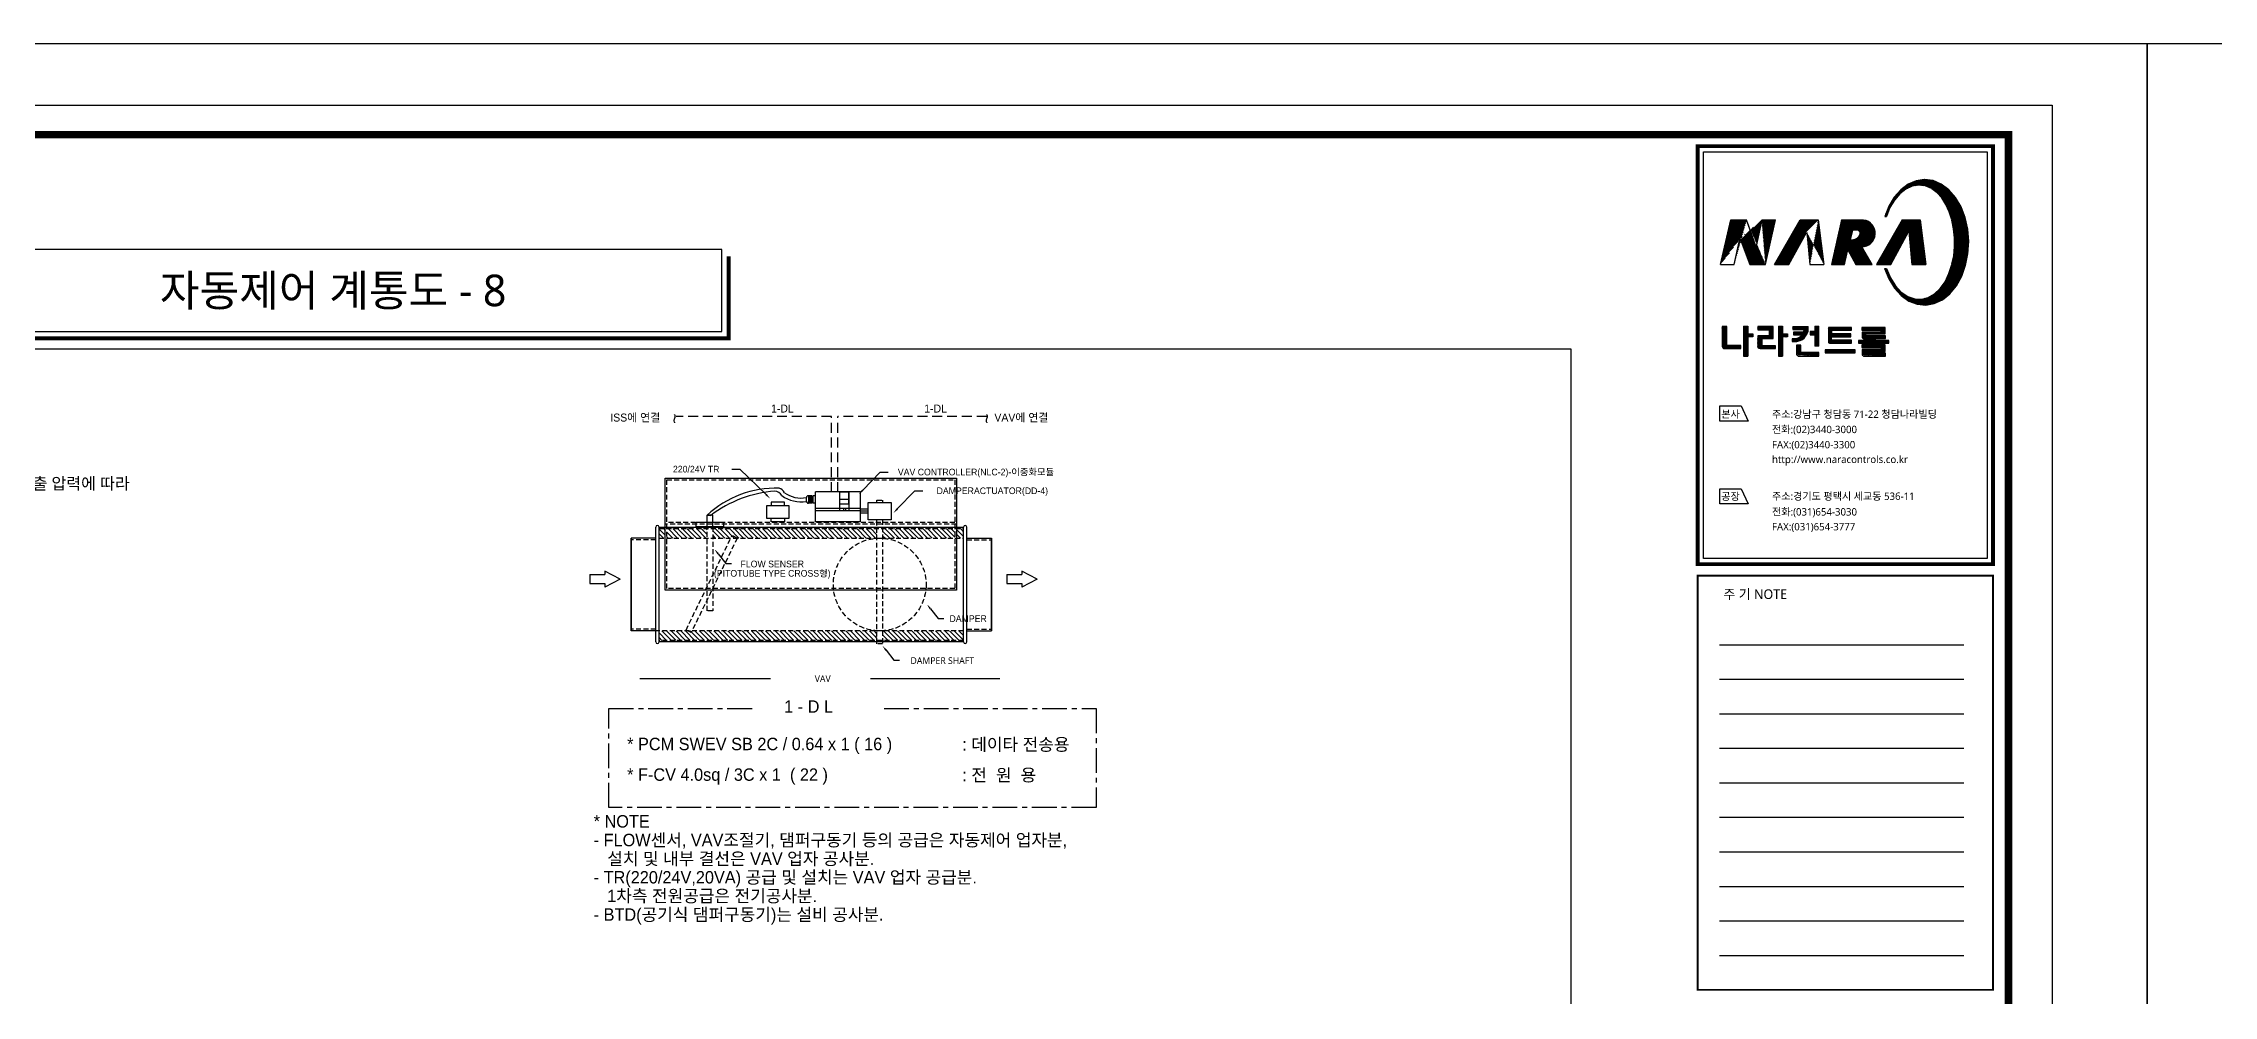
# Model space of a CAD drawing. Header units: millimetres. Extents: x -86 to 11742, y 5229 to 11464.
# Drawn here: x 10368 to 10918, y 5582 to 5823 of the extents above; entities that cross this region are included whole.
import ezdxf
from ezdxf.enums import TextEntityAlignment as Align

# ---------------------------------------------------------------- set-up
doc = ezdxf.new("R2010")
doc.units = ezdxf.units.MM
doc.header["$LTSCALE"] = 5
for name, pattern in [('CENTER', [2, 1.25, -0.25, 0.25, -0.25]), ('DASHED', [0.75, 0.5, -0.25]), ('HIDDEN', [0.375, 0.25, -0.125]), ('HIDDEN2', [4.7625, 3.175, -1.5875])]:
    doc.linetypes.add(name, pattern=pattern)
doc.layers.add('AUTO', color=7, linetype='CONTINUOUS')
doc.layers.add('FORM', color=7, linetype='CONTINUOUS')
doc.styles.add('HY울릉도L', font='h2wull.TTF')
doc.styles.add('QQ', font='MALGUN.TTF.TTF')
doc.styles.add('STYLE1', font='MALGUN.TTF.TTF', dxfattribs={"height": 2.5})
pattern_1 = [(45, (-11.3759, -7.50065), (-0.171711214, 0.171711214), [])]

# ---------------------------------------------------------------- blocks, each defined once
blk = doc.blocks.new('form')
at = {"layer": 'FORM'}
h = blk.add_hatch(dxfattribs=at)
h.set_pattern_fill('ANSI31', color=256, scale=1.942691, style=0)
h.set_pattern_definition(pattern_1)
edge = h.paths.add_edge_path()
edge.add_line((716.28, 522.42), (720.27, 522.42))
edge.add_line((719.34, 533.67), (717.88, 527.02))
edge.add_line((711.49, 533.67), (715.47, 533.67))
edge.add_line((712.35, 522.42), (713.78, 528.86))
edge.add_line((708.92, 522.42), (712.35, 522.42))
edge.add_line((708.92, 522.42), (711.49, 533.67))
edge.add_line((717.81, 527.02), (715.47, 533.67))
edge.add_line((713.9, 528.86), (716.28, 522.42))
edge.add_line((720.27, 522.42), (722.81, 533.67))
edge.add_line((719.34, 533.67), (722.81, 533.67))
h = blk.add_hatch(dxfattribs=at)
h.set_pattern_fill('ANSI31', color=256, scale=1.942691, style=0)
h.set_pattern_definition(pattern_1)
edge = h.paths.add_edge_path()
edge.add_line((729.09, 533.67), (733.65, 533.67))
edge.add_line((731.5, 522.42), (735.09, 522.42))
edge.add_line((730.74, 530.54), (731.5, 522.42))
edge.add_line((726.18, 522.42), (730.63, 530.54))
edge.add_line((733.65, 533.67), (735.09, 522.42))
edge.add_line((722.55, 522.42), (726.18, 522.42))
edge.add_line((722.55, 522.42), (729.09, 533.67))
h = blk.add_hatch(dxfattribs=at)
h.set_pattern_fill('ANSI31', color=256, scale=1.942691, style=0)
h.set_pattern_definition(pattern_1)
edge = h.paths.add_edge_path(flags=16)
edge.add_arc((742.35, 530.64), 1.96, 269.4167, 343.4025)
edge.add_arc((743.39, 530.25), 0.855, 348.5468, 460.0762)
edge.add_line((743.24, 531.09), (742.29, 531.1))
edge.add_line((742.29, 531.1), (741.72, 528.67))
edge.add_line((741.72, 528.67), (742.33, 528.68))
edge = h.paths.add_edge_path()
edge.add_arc((744.68, 530.29), 3.4, 269.0634, 442.7978)
edge.add_line((745.11, 533.67), (739.53, 533.67))
edge.add_line((739.53, 533.67), (736.99, 522.42))
edge.add_line((736.99, 522.42), (740.29, 522.42))
edge.add_line((740.29, 522.42), (741.1, 526.15))
edge.add_line((741.1, 526.15), (743.16, 522.42))
edge.add_line((743.16, 522.42), (747.3, 522.42))
edge.add_line((747.3, 522.42), (744.63, 526.89))
h = blk.add_hatch(dxfattribs=at)
h.set_pattern_fill('ANSI31', color=256, scale=1.942691, style=0)
h.set_pattern_definition(pattern_1)
h.paths.add_polyline_path([(754.86, 533.67), (759.44, 533.67), (760.86, 522.42), (757.31, 522.42), (756.55, 530.81), (751.98, 522.42), (748.42, 522.42)])
h = blk.add_hatch(dxfattribs=at)
h.set_pattern_fill('ANSI31', color=256, scale=1.942691, style=0)
h.set_pattern_definition(pattern_1)
h.paths.add_polyline_path([(710.46, 506.65), (709.33, 506.65), (709.33, 501.59), (709.39, 501.43), (709.49, 501.3), (709.64, 501.15), (709.74, 501.13), (709.88, 501.1), (714.03, 501.1), (714.03, 501.91), (710.46, 501.91)])
edge = h.paths.add_edge_path(flags=16)
edge.add_line((709.65, 501.14), (709.53, 501.27))
h = blk.add_hatch(dxfattribs=at)
h.set_pattern_fill('ANSI31', color=256, scale=1.942691, style=0)
h.set_pattern_definition(pattern_1)
h.paths.add_polyline_path([(715.78, 506.81), (715.78, 504.83), (717.05, 504.83), (717.05, 504.1), (715.79, 504.1), (715.79, 499.19), (714.7, 499.19), (714.7, 506.81)])
h = blk.add_hatch(dxfattribs=at)
h.set_pattern_fill('ANSI31', color=256, scale=1.942691, style=0)
h.set_pattern_definition(pattern_1)
h.paths.add_polyline_path([(722.25, 506.67), (718.34, 506.67), (718.34, 505.88), (721, 505.88), (721.1, 505.85), (721.2, 505.77), (721.24, 505.65), (721.24, 504.32), (718.39, 504.32), (718.33, 504.29), (718.31, 504.24), (718.31, 501.49), (718.37, 501.37), (718.46, 501.29), (718.62, 501.21), (718.89, 501.14), (722.85, 501.14), (722.85, 501.82), (719.56, 501.82), (719.45, 501.88), (719.43, 501.96), (719.43, 503.42), (719.45, 503.51), (719.53, 503.61), (722.25, 503.61)])
edge = h.paths.add_edge_path()
edge.add_line((718.31, 504.23), (718.4, 504.32))
edge.add_line((718.47, 501.28), (718.36, 501.39))
h = blk.add_hatch(dxfattribs=at)
h.set_pattern_fill('ANSI31', color=256, scale=1.942691, style=0)
h.set_pattern_definition(pattern_1)
h.paths.add_polyline_path([(723.54, 506.81), (724.58, 506.81), (724.58, 504.84), (725.83, 504.84), (725.83, 504.05), (724.58, 504.05), (724.58, 499.19), (723.54, 499.19)])
h = blk.add_hatch(dxfattribs=at)
h.set_pattern_fill('ANSI31', color=256, scale=1.942691, style=0)
h.set_pattern_definition(pattern_1)
h.paths.add_polyline_path([(727.17, 506.65), (731.07, 506.65), (731.07, 505.84), (731.07, 505.45), (730.77, 504.79), (730.44, 504.23), (730.05, 503.77), (729.45, 503.35), (729.02, 503.14), (728.72, 503.03), (728.2, 502.91), (727.79, 502.86), (727.02, 502.86), (727.02, 503.54), (727.52, 503.54), (727.88, 503.57), (728.24, 503.69), (728.62, 503.84), (728.94, 504.03), (729.2, 504.24), (729.37, 504.38), (729.4, 504.5), (729.34, 504.59), (727.39, 504.59), (727.39, 505.25), (729.83, 505.25), (729.93, 505.38), (729.98, 505.56), (729.95, 505.74), (729.86, 505.84), (729.79, 505.9), (727.17, 505.9)])
edge = h.paths.add_edge_path(flags=16)
edge.add_line((730, 503.73), (730.14, 503.87))
h = blk.add_hatch(dxfattribs=at)
h.set_pattern_fill('ANSI31', color=256, scale=1.942691, style=0)
h.set_pattern_definition(pattern_1)
h.paths.add_polyline_path([(733.81, 501.67), (732.75, 501.67), (732.75, 504.58), (731.58, 504.58), (731.58, 505.46), (732.74, 505.46), (732.74, 506.81), (733.81, 506.81)])
h = blk.add_hatch(dxfattribs=at)
h.set_pattern_fill('ANSI31', color=256, scale=1.942691, style=0)
h.set_pattern_definition(pattern_1)
h.paths.add_polyline_path([(742.04, 506.45), (736.2, 506.45), (736.2, 502.78), (736.23, 502.67), (736.31, 502.59), (736.47, 502.48), (736.54, 502.46), (742.05, 502.46), (742.05, 503.21), (737.16, 503.21), (737.06, 503.27), (737.03, 503.32), (737.03, 503.93), (737.07, 504.02), (737.16, 504.08), (737.23, 504.09), (741.87, 504.09), (741.87, 504.84), (737.28, 504.84), (737.13, 504.87), (737.05, 504.92), (737.04, 504.98), (737.04, 505.56), (737.09, 505.64), (737.17, 505.71), (737.26, 505.74), (742.04, 505.74)])
h = blk.add_hatch(dxfattribs=at)
h.set_pattern_fill('ANSI31', color=256, scale=1.942691, style=0)
h.set_pattern_definition(pattern_1)
h.paths.add_polyline_path([(750.58, 506.42), (744.64, 506.42), (744.64, 505.75), (749.4, 505.75), (749.53, 505.71), (749.58, 505.64), (749.6, 505.55), (749.59, 505.44), (749.43, 505.31), (749.26, 505.27), (744.77, 505.27), (744.77, 503.89), (744.81, 503.8), (744.89, 503.73), (745, 503.63), (745.08, 503.6), (746.98, 503.6), (747.07, 503.57), (747.11, 503.53), (747.14, 503.5), (747.14, 503.29), (747.11, 503.2), (747, 503.15), (743.86, 503.15), (743.86, 502.48), (751.47, 502.48), (751.47, 503.15), (748.35, 503.15), (748.21, 503.18), (748.16, 503.27), (748.16, 503.52), (748.23, 503.59), (748.34, 503.64), (750.67, 503.64), (750.67, 504.31), (745.8, 504.31), (745.69, 504.37), (745.65, 504.45), (745.65, 504.67), (745.73, 504.76), (745.87, 504.8), (750.58, 504.8)])
edge = h.paths.add_edge_path(flags=16)
edge.add_line((744.93, 503.69), (744.81, 503.82))
h = blk.add_hatch(dxfattribs=at)
h.set_pattern_fill('ANSI31', color=256, scale=1.942691, style=0)
h.set_pattern_definition(pattern_1)
edge = h.paths.add_edge_path()
edge.add_line((728.13, 502), (728.13, 499.59))
edge.add_line((728.13, 499.59), (728.19, 499.49))
edge.add_line((728.19, 499.49), (728.28, 499.4))
edge.add_line((728.28, 499.4), (728.4, 499.32))
edge.add_line((728.4, 499.32), (728.51, 499.24))
edge.add_line((728.51, 499.24), (728.63, 499.17))
edge.add_line((729.21, 500.07), (729.21, 502))
edge.add_line((729.21, 502), (728.13, 502))
edge.add_line((728.62, 499.17), (728.63, 499.19))
edge.add_line((728.23, 499.45), (728.18, 499.49))
edge.add_line((733.78, 499.19), (733.78, 500.07))
edge.add_line((733.78, 500.07), (729.21, 500.07))
edge.add_line((728.6, 499.19), (733.78, 499.19))
h = blk.add_hatch(dxfattribs=at)
h.set_pattern_fill('ANSI31', color=256, scale=1.942691, style=0)
h.set_pattern_definition(pattern_1)
h.paths.add_polyline_path([(742.96, 499.98), (742.96, 500.81), (735.37, 500.81), (735.37, 499.98)])
h = blk.add_hatch(dxfattribs=at)
h.set_pattern_fill('ANSI31', color=256, scale=1.942691, style=0)
h.set_pattern_definition(pattern_1)
h.paths.add_polyline_path([(750.58, 500.39), (750.58, 502.04), (744.64, 502.04), (744.64, 501.34), (749.4, 501.34), (749.52, 501.3), (749.58, 501.23), (749.6, 501.14), (749.59, 501.03), (749.46, 500.9), (749.34, 500.86), (744.81, 500.86), (744.77, 500.86), (744.77, 499.49), (744.81, 499.4), (744.89, 499.32), (745, 499.23), (745.12, 499.18), (750.67, 499.18), (750.67, 499.91), (745.8, 499.91), (745.69, 499.97), (745.65, 500.04), (745.65, 500.26), (745.73, 500.35), (745.87, 500.39)])
edge = h.paths.add_edge_path(flags=16)
edge.add_line((750.65, 499.18), (750.67, 499.21))
edge.add_line((744.91, 499.3), (744.81, 499.41))
at = {"layer": 'AUTO'}
for p, q in [((-24.08, 578.4), (816.92, 578.4)), ((-24.08, -15.6), (-24.08, 578.4)), ((816.92, 578.4), (816.92, -15.6))]:
    blk.add_line(p, q, dxfattribs=at)
at = {"layer": 'FORM', "color": 3}
for p, q in [((751.74, 537.54), (752.95, 538.75)), ((752.26, 538.4), (756.71, 542.86)), ((752.78, 539.27), (755.74, 542.23)), ((755.34, 541.14), (757.32, 543.13)), ((756.23, 541.68), (757.94, 543.39)), ((756.86, 541.97), (758.5, 543.61)), ((757.45, 542.22), (758.9, 543.68)), ((757.86, 542.29), (759.31, 543.74)), ((758.27, 542.35), (759.72, 543.81)), ((758.68, 542.42), (760.13, 543.87)), ((759.09, 542.46), (760.54, 543.91)), ((759.39, 542.44), (760.84, 543.89)), ((759.69, 542.4), (761.14, 543.85)), ((760, 542.37), (761.44, 543.81)), ((760.3, 542.33), (761.75, 543.77)), ((760.61, 542.29), (762.05, 543.73)), ((760.88, 542.22), (762.35, 543.69)), ((761.12, 542.12), (762.66, 543.65)), ((761.36, 542.01), (762.91, 543.56)), ((761.61, 541.91), (763.15, 543.46)), ((761.85, 541.81), (763.39, 543.36)), ((762.09, 541.71), (763.63, 543.26)), ((762.34, 541.61), (763.88, 543.15)), ((762.54, 541.47), (764.12, 543.05)), ((762.74, 541.33), (764.36, 542.95)), ((762.93, 541.18), (764.6, 542.85)), ((763.13, 541.03), (764.83, 542.74)), ((763.32, 540.88), (765.03, 542.59)), ((763.52, 540.74), (765.23, 542.44)), ((763.72, 540.59), (765.42, 542.3)), ((763.88, 540.41), (765.62, 542.15)), ((764.04, 540.23), (765.82, 542)), ((764.21, 540.05), (766.01, 541.85)), ((764.37, 539.87), (766.21, 541.71)), ((764.53, 539.69), (766.4, 541.56)), ((764.69, 539.51), (766.6, 541.41)), ((764.86, 539.33), (766.78, 541.25)), ((765, 539.13), (766.94, 541.07)), ((765.14, 538.92), (767.1, 540.88)), ((765.27, 538.71), (767.26, 540.7)), ((765.41, 538.5), (767.42, 540.52)), ((765.54, 538.29), (767.58, 540.33)), ((765.67, 538.08), (767.74, 540.15)), ((765.81, 537.87), (767.9, 539.97)), ((765.94, 537.66), (768.06, 539.78)), ((766.05, 537.43), (768.22, 539.6)), ((766.16, 537.2), (768.38, 539.41)), ((766.27, 536.96), (768.51, 539.2)), ((766.38, 536.72), (768.64, 538.99)), ((766.48, 536.49), (768.77, 538.77)), ((766.59, 536.25), (768.89, 538.55)), ((750.47, 534.58), (750.89, 534.58)), ((750.49, 534.58), (751.17, 535.25)), ((750.69, 535.12), (751.4, 535.83)), ((750.84, 534.58), (750.93, 534.67)), ((750.92, 535.69), (751.63, 536.4)), ((751.15, 536.27), (751.95, 537.06)), ((751.38, 536.84), (752.44, 537.9)), ((766.7, 536.01), (769.02, 538.34)), ((766.8, 535.78), (769.15, 538.12)), ((766.89, 535.52), (769.27, 537.9)), ((766.97, 535.26), (769.4, 537.69)), ((767.05, 534.99), (769.53, 537.47)), ((767.13, 534.73), (769.65, 537.25)), ((767.21, 534.47), (769.78, 537.04)), ((767.29, 534.2), (769.88, 536.79)), ((767.37, 533.94), (769.97, 536.55)), ((767.45, 533.68), (770.07, 536.3)), ((767.51, 533.39), (770.17, 536.05)), ((767.57, 533.11), (770.26, 535.8)), ((767.63, 532.83), (770.36, 535.55)), ((767.69, 532.54), (770.45, 535.3)), ((767.75, 532.26), (770.55, 535.06)), ((767.81, 531.98), (770.64, 534.81)), ((767.87, 531.69), (770.74, 534.56)), ((767.93, 531.41), (770.83, 534.31)), ((767.96, 531.09), (770.9, 534.03)), ((767.99, 530.78), (770.96, 533.75)), ((768.02, 530.47), (771.02, 533.47)), ((768.06, 530.16), (771.08, 533.19)), ((767.72, 523.64), (771.69, 527.61)), ((767.81, 524.08), (771.71, 527.98)), ((767.9, 524.51), (771.72, 528.34)), ((767.96, 524.91), (771.7, 528.65)), ((767.99, 525.29), (771.67, 528.97)), ((768.03, 525.67), (771.65, 529.29)), ((768.07, 526.06), (771.63, 529.61)), ((768.09, 529.85), (771.14, 532.91)), ((768.11, 526.44), (771.6, 529.93)), ((768.12, 529.54), (771.21, 532.63)), ((768.15, 529.23), (771.27, 532.34)), ((768.15, 526.82), (771.58, 530.25)), ((768.16, 528.89), (771.33, 532.06)), ((768.16, 528.55), (771.39, 531.78)), ((768.16, 528.2), (771.46, 531.5)), ((768.16, 527.86), (771.5, 531.2)), ((768.16, 527.52), (771.53, 530.88)), ((768.16, 527.17), (771.55, 530.57)), ((760.36, 512.16), (771.09, 522.89)), ((760.67, 512.13), (771, 522.46)), ((761.03, 512.14), (770.87, 521.99)), ((765.35, 517.5), (771.17, 523.32)), ((765.92, 518.41), (771.26, 523.75)), ((766.25, 519.08), (771.35, 524.18)), ((766.58, 519.76), (771.43, 524.61)), ((766.83, 520.35), (771.52, 525.04)), ((766.99, 520.86), (771.56, 525.42)), ((767.16, 521.36), (771.58, 525.79)), ((767.32, 521.87), (771.6, 526.15)), ((767.49, 522.38), (771.63, 526.52)), ((767.54, 522.77), (771.65, 526.88)), ((767.63, 523.21), (771.67, 527.25)), ((750.44, 521.4), (750.92, 521.4)), ((750.52, 521.21), (750.71, 521.4)), ((750.62, 520.96), (750.96, 521.31)), ((750.71, 520.72), (751.06, 521.06)), ((750.81, 520.48), (751.16, 520.82)), ((750.91, 520.23), (751.26, 520.58)), ((751.01, 519.99), (751.36, 520.33)), ((751.11, 519.74), (751.46, 520.09)), ((751.21, 519.5), (751.56, 519.85)), ((751.31, 519.25), (751.66, 519.61)), ((751.41, 519.01), (751.76, 519.36)), ((751.51, 518.76), (751.86, 519.12)), ((751.63, 518.55), (751.98, 518.9)), ((751.76, 518.33), (752.12, 518.69)), ((751.89, 518.12), (752.25, 518.47)), ((752.02, 517.91), (752.38, 518.26)), ((752.15, 517.69), (752.51, 518.05)), ((752.29, 517.48), (752.64, 517.84)), ((752.42, 517.27), (752.77, 517.63)), ((752.55, 517.06), (752.91, 517.42)), ((752.68, 516.84), (753.04, 517.2)), ((752.81, 516.63), (753.17, 516.99)), ((752.94, 516.42), (753.34, 516.82)), ((753.1, 516.24), (753.5, 516.64)), ((761.44, 512.22), (770.68, 521.45)), ((761.86, 512.29), (770.49, 520.92)), ((762.28, 512.37), (770.29, 520.38)), ((762.7, 512.44), (770.1, 519.84)), ((763.18, 512.57), (769.85, 519.25)), ((763.83, 512.88), (769.43, 518.48)), ((764.48, 513.19), (769, 517.71)), ((765.22, 513.59), (768.48, 516.85)), ((753.26, 516.06), (753.67, 516.46)), ((753.43, 515.88), (753.83, 516.28)), ((753.59, 515.7), (754, 516.1)), ((753.75, 515.52), (754.16, 515.92)), ((753.92, 515.34), (754.33, 515.75)), ((754.08, 515.16), (754.49, 515.57)), ((754.24, 514.98), (754.66, 515.39)), ((754.41, 514.8), (754.86, 515.25)), ((754.57, 514.62), (755.07, 515.11)), ((754.75, 514.45), (755.27, 514.98)), ((754.95, 514.31), (755.48, 514.84)), ((755.15, 514.17), (755.68, 514.7)), ((755.36, 514.03), (755.89, 514.56)), ((755.56, 513.88), (756.09, 514.42)), ((755.76, 513.74), (756.3, 514.28)), ((755.96, 513.6), (756.55, 514.19)), ((756.16, 513.46), (756.81, 514.1)), ((756.36, 513.31), (757.06, 514.02)), ((756.56, 513.17), (757.32, 513.93)), ((756.8, 513.07), (757.57, 513.84)), ((757.05, 512.97), (757.83, 513.75)), ((757.28, 512.86), (758.16, 513.74)), ((757.54, 512.78), (758.42, 513.65)), ((757.79, 512.68), (758.75, 513.64)), ((758.04, 512.59), (759.08, 513.63)), ((758.28, 512.49), (759.42, 513.62)), ((758.53, 512.39), (759.75, 513.61)), ((758.8, 512.32), (760.19, 513.72)), ((759.11, 512.29), (760.66, 513.84)), ((759.42, 512.26), (761.12, 513.96)), ((759.74, 512.23), (761.68, 514.17)), ((760.05, 512.19), (762.48, 514.62))]:
    blk.add_line(p, q, dxfattribs=at)
at = {"layer": 'FORM', "color": 7}
for p, q in [((708.92, 522.42), (711.49, 533.67)), ((717.81, 527.02), (715.47, 533.67)), ((719.34, 533.67), (717.88, 527.02)), ((720.27, 522.42), (722.81, 533.67)), ((722.55, 522.42), (729.09, 533.67)), ((733.65, 533.67), (735.09, 522.42)), ((739.53, 533.67), (736.99, 522.42)), ((754.86, 533.67), (748.42, 522.42)), ((759.44, 533.67), (760.86, 522.42)), ((712.35, 522.42), (713.78, 528.86)), ((713.9, 528.86), (716.28, 522.42)), ((726.18, 522.42), (730.63, 530.54)), ((730.74, 530.54), (731.5, 522.42)), ((742.29, 531.1), (741.72, 528.67)), ((741.72, 528.67), (742.33, 528.68)), ((743.24, 531.09), (742.29, 531.1)), ((751.98, 522.42), (756.55, 530.81)), ((756.55, 530.81), (757.31, 522.42)), ((740.29, 522.42), (741.1, 526.15)), ((741.1, 526.15), (743.16, 522.42)), ((747.3, 522.42), (744.63, 526.89)), ((710.46, 506.65), (709.33, 506.65)), ((709.33, 506.65), (709.33, 501.59)), ((710.46, 501.91), (710.46, 506.65)), ((714.7, 506.81), (714.7, 499.19)), ((714.7, 506.81), (715.78, 506.81)), ((715.78, 506.81), (715.78, 504.83)), ((722.25, 506.67), (718.34, 506.67)), ((718.34, 506.67), (718.34, 505.88)), ((718.34, 505.88), (721, 505.88)), ((721, 505.88), (721.1, 505.85)), ((721.1, 505.85), (721.2, 505.77)), ((721.2, 505.77), (721.24, 505.65)), ((721.24, 505.65), (721.24, 504.32)), ((722.25, 503.61), (722.25, 506.67)), ((723.54, 506.81), (723.54, 499.19)), ((723.54, 506.81), (724.58, 506.81)), ((724.58, 506.81), (724.58, 504.84)), ((727.17, 506.65), (727.17, 505.9)), ((727.17, 505.9), (729.79, 505.9)), ((729.79, 505.9), (729.86, 505.84)), ((729.86, 505.84), (729.95, 505.74)), ((729.98, 505.56), (729.93, 505.38)), ((729.95, 505.74), (729.98, 505.56)), ((731.07, 505.84), (731.07, 506.65)), ((731.07, 505.45), (731.07, 505.84)), ((732.74, 506.81), (732.74, 505.46)), ((732.74, 506.81), (733.81, 506.81)), ((733.81, 501.67), (733.81, 506.81)), ((742.04, 506.45), (736.2, 506.45)), ((736.2, 506.45), (736.2, 502.78)), ((737.04, 505.56), (737.09, 505.64)), ((737.04, 504.98), (737.04, 505.56)), ((737.09, 505.64), (737.17, 505.71)), ((737.17, 505.71), (737.26, 505.74)), ((737.26, 505.74), (742.04, 505.74)), ((742.04, 505.74), (742.04, 506.45)), ((750.58, 506.42), (744.64, 506.42)), ((744.64, 506.42), (744.64, 505.75)), ((744.64, 505.75), (749.4, 505.75)), ((749.4, 505.75), (749.53, 505.71)), ((749.53, 505.71), (749.58, 505.64)), ((749.58, 505.64), (749.6, 505.55)), ((749.6, 505.55), (749.59, 505.44)), ((750.58, 504.8), (750.58, 506.42)), ((709.33, 501.59), (709.39, 501.43)), ((709.39, 501.43), (709.49, 501.3)), ((709.49, 501.3), (709.64, 501.15)), ((709.65, 501.14), (709.53, 501.27)), ((709.64, 501.15), (709.74, 501.13)), ((709.74, 501.13), (709.88, 501.1)), ((709.88, 501.1), (714.03, 501.1)), ((714.03, 501.91), (710.46, 501.91)), ((714.03, 501.1), (714.03, 501.91)), ((715.78, 504.83), (717.05, 504.83)), ((715.79, 504.1), (715.79, 499.19)), ((717.05, 504.1), (715.79, 504.1)), ((717.05, 504.83), (717.05, 504.1)), ((718.31, 504.23), (718.4, 504.32)), ((718.33, 504.29), (718.31, 504.24)), ((718.31, 504.24), (718.31, 501.49)), ((718.31, 501.49), (718.37, 501.37)), ((718.39, 504.32), (718.33, 504.29)), ((718.47, 501.28), (718.36, 501.39)), ((718.37, 501.37), (718.46, 501.29)), ((721.24, 504.32), (718.39, 504.32)), ((718.46, 501.29), (718.62, 501.21)), ((718.62, 501.21), (718.89, 501.14)), ((718.89, 501.14), (722.85, 501.14)), ((719.43, 503.42), (719.45, 503.51)), ((719.43, 501.96), (719.43, 503.42)), ((719.45, 501.88), (719.43, 501.96)), ((719.45, 503.51), (719.53, 503.61)), ((719.56, 501.82), (719.45, 501.88)), ((719.53, 503.61), (722.25, 503.61)), ((722.85, 501.82), (719.56, 501.82)), ((722.85, 501.14), (722.85, 501.82)), ((724.58, 504.84), (725.83, 504.84)), ((724.58, 504.05), (724.58, 499.19)), ((725.83, 504.05), (724.58, 504.05)), ((725.83, 504.84), (725.83, 504.05)), ((727.02, 503.54), (727.02, 502.86)), ((727.52, 503.54), (727.02, 503.54)), ((727.02, 502.86), (727.79, 502.86)), ((727.39, 505.25), (727.39, 504.59)), ((729.83, 505.25), (727.39, 505.25)), ((727.39, 504.59), (729.34, 504.59)), ((727.88, 503.57), (727.52, 503.54)), ((727.79, 502.86), (728.2, 502.91)), ((728.24, 503.69), (727.88, 503.57)), ((729.21, 502), (728.13, 502)), ((728.13, 502), (728.13, 499.59)), ((728.2, 502.91), (728.72, 503.03)), ((728.62, 503.84), (728.24, 503.69)), ((728.94, 504.03), (728.62, 503.84)), ((728.72, 503.03), (729.02, 503.14)), ((729.2, 504.24), (728.94, 504.03)), ((729.02, 503.14), (729.45, 503.35)), ((729.37, 504.38), (729.2, 504.24)), ((729.21, 500.07), (729.21, 502)), ((733.78, 500.07), (729.21, 500.07)), ((729.34, 504.59), (729.4, 504.5)), ((729.4, 504.5), (729.37, 504.38)), ((729.45, 503.35), (730.05, 503.77)), ((729.93, 505.38), (729.83, 505.25)), ((730, 503.73), (730.14, 503.87)), ((730.05, 503.77), (730.44, 504.23)), ((730.44, 504.23), (730.77, 504.79)), ((730.77, 504.79), (731.07, 505.45)), ((731.58, 505.46), (731.58, 504.58)), ((732.74, 505.46), (731.58, 505.46)), ((731.58, 504.58), (732.75, 504.58)), ((732.75, 504.58), (732.75, 501.67)), ((733.78, 499.19), (733.78, 500.07)), ((735.37, 500.81), (735.37, 499.98)), ((742.96, 500.81), (735.37, 500.81)), ((736.2, 502.78), (736.23, 502.67)), ((736.23, 502.67), (736.31, 502.59)), ((736.31, 502.59), (736.47, 502.48)), ((736.47, 502.48), (736.54, 502.46)), ((736.54, 502.46), (742.05, 502.46)), ((737.03, 503.93), (737.07, 504.02)), ((737.03, 503.32), (737.03, 503.93)), ((737.06, 503.27), (737.03, 503.32)), ((737.05, 504.92), (737.04, 504.98)), ((737.13, 504.87), (737.05, 504.92)), ((737.16, 503.21), (737.06, 503.27)), ((737.07, 504.02), (737.16, 504.08)), ((737.28, 504.84), (737.13, 504.87)), ((737.16, 504.08), (737.23, 504.09)), ((742.05, 503.21), (737.16, 503.21)), ((737.23, 504.09), (741.87, 504.09)), ((741.87, 504.84), (737.28, 504.84)), ((741.87, 504.09), (741.87, 504.84)), ((742.05, 502.46), (742.05, 503.21)), ((742.96, 499.98), (742.96, 500.81)), ((747, 503.15), (743.86, 503.15)), ((743.86, 503.15), (743.86, 502.48)), ((743.86, 502.48), (751.47, 502.48)), ((750.58, 502.04), (744.64, 502.04)), ((744.64, 502.04), (744.64, 501.34)), ((744.64, 501.34), (749.4, 501.34)), ((749.26, 505.27), (744.77, 505.27)), ((744.77, 505.27), (744.77, 503.89)), ((744.77, 503.89), (744.81, 503.8)), ((744.81, 500.86), (744.77, 500.86)), ((744.77, 500.86), (744.77, 499.49)), ((744.93, 503.69), (744.81, 503.82)), ((744.81, 503.8), (744.89, 503.73)), ((749.34, 500.86), (744.81, 500.86)), ((744.89, 503.73), (745, 503.63)), ((745, 503.63), (745.08, 503.6)), ((745.08, 503.6), (746.98, 503.6)), ((745.65, 504.67), (745.73, 504.76)), ((745.65, 504.45), (745.65, 504.67)), ((745.69, 504.37), (745.65, 504.45)), ((745.65, 500.26), (745.73, 500.35)), ((745.65, 500.04), (745.65, 500.26)), ((745.69, 499.97), (745.65, 500.04)), ((745.8, 504.31), (745.69, 504.37)), ((745.73, 504.76), (745.87, 504.8)), ((745.73, 500.35), (745.87, 500.39)), ((750.67, 504.31), (745.8, 504.31)), ((745.87, 504.8), (750.58, 504.8)), ((745.87, 500.39), (750.58, 500.39)), ((746.98, 503.6), (747.07, 503.57)), ((747.11, 503.2), (747, 503.15)), ((747.07, 503.57), (747.11, 503.53)), ((747.11, 503.53), (747.14, 503.5)), ((747.14, 503.29), (747.11, 503.2)), ((747.14, 503.5), (747.14, 503.29)), ((748.16, 503.52), (748.23, 503.59)), ((748.16, 503.27), (748.16, 503.52)), ((748.21, 503.18), (748.16, 503.27)), ((748.35, 503.15), (748.21, 503.18)), ((748.23, 503.59), (748.34, 503.64)), ((748.34, 503.64), (750.67, 503.64)), ((751.47, 503.15), (748.35, 503.15)), ((749.43, 505.31), (749.26, 505.27)), ((749.46, 500.9), (749.34, 500.86)), ((749.4, 501.34), (749.52, 501.3)), ((749.59, 505.44), (749.43, 505.31)), ((749.59, 501.03), (749.46, 500.9)), ((749.52, 501.3), (749.58, 501.23)), ((749.58, 501.23), (749.6, 501.14)), ((749.6, 501.14), (749.59, 501.03)), ((750.58, 500.39), (750.58, 502.04)), ((750.67, 503.64), (750.67, 504.31)), ((751.47, 502.48), (751.47, 503.15)), ((714.7, 499.19), (715.79, 499.19)), ((723.54, 499.19), (724.58, 499.19)), ((728.13, 499.59), (728.19, 499.49)), ((728.23, 499.45), (728.18, 499.49)), ((728.19, 499.49), (728.28, 499.4)), ((728.28, 499.4), (728.4, 499.32)), ((728.4, 499.32), (728.51, 499.24)), ((728.51, 499.24), (728.63, 499.17)), ((728.6, 499.19), (733.78, 499.19)), ((728.62, 499.17), (728.63, 499.19)), ((735.37, 499.98), (742.96, 499.98)), ((744.77, 499.49), (744.81, 499.4)), ((744.91, 499.3), (744.81, 499.41)), ((744.81, 499.4), (744.89, 499.32)), ((744.89, 499.32), (745, 499.23)), ((745, 499.23), (745.12, 499.18)), ((745.12, 499.18), (750.67, 499.18)), ((745.8, 499.91), (745.69, 499.97)), ((750.67, 499.91), (745.8, 499.91)), ((750.65, 499.18), (750.67, 499.21)), ((750.67, 499.18), (750.67, 499.91)), ((708.66, 426.09), (770.47, 426.09)), ((708.66, 417.35), (770.47, 417.35)), ((708.66, 408.6), (770.47, 408.6)), ((708.66, 399.86), (770.47, 399.86)), ((708.66, 391.12), (770.47, 391.12)), ((708.66, 382.38), (770.47, 382.38)), ((708.66, 373.64), (770.47, 373.64)), ((708.66, 364.89), (770.47, 364.89)), ((708.66, 356.15), (770.47, 356.15)), ((708.66, 347.41), (770.47, 347.41))]:
    blk.add_line(p, q, dxfattribs=at)
at = {"layer": 'FORM'}
for p, q in [((727.17, 506.65), (731.07, 506.65)), ((733.81, 501.67), (732.75, 501.67))]:
    blk.add_line(p, q, dxfattribs=at)
at = {"layer": 'FORM', "color": 3}
for points in [[(0, 562.79), (792.83, 562.79), (792.83, 0), (0, 0)], [(776.44, 447.93), (704.56, 447.93), (704.56, 550.91), (776.44, 550.91)]]:
    blk.add_lwpolyline(points, close=True, dxfattribs=at)
at = {"layer": 'FORM', "color": 2, "const_width": 1.94}
blk.add_lwpolyline([(12.48, 6.47), (12.48, 555.28), (781.78, 555.28), (781.78, 6.47)], close=True, dxfattribs=at)
at = {"layer": 'FORM', "color": 3}
for points, const_width in [([(777.9, 446.48), (703.1, 446.48), (703.1, 552.36), (777.9, 552.36)], 0.971), ([(703.1, 338.67), (703.1, 443.56), (777.9, 443.56), (777.9, 338.67)], 0.486)]:
    blk.add_lwpolyline(points, close=True, dxfattribs=dict(at, const_width=const_width))
at = {"layer": 'FORM', "color": 3, "flags": 128}
for points in [[(750.44, 521.4), (751.52, 518.73), (752.95, 516.4), (754.67, 514.52), (756.61, 513.14), (758.7, 512.33), (760.86, 512.11), (763.01, 512.5), (765.07, 513.47), (766.96, 515), (768.61, 517.01), (769.96, 519.45), (770.95, 522.2), (771.55, 525.18), (771.73, 528.27), (771.49, 531.35), (770.84, 534.3), (769.8, 537.01), (768.41, 539.38), (766.72, 541.32), (764.8, 542.76), (762.73, 543.64), (760.57, 543.93)], [(760.48, 543.93), (758.39, 543.59), (756.38, 542.71), (754.53, 541.31), (752.88, 539.44), (751.52, 537.17), (750.47, 534.58)], [(762.35, 541.61), (760.73, 542.28), (759.05, 542.48), (757.38, 542.21), (755.77, 541.47), (754.26, 540.3), (752.92, 538.72), (751.79, 536.79), (750.89, 534.58)], [(767.45, 533.67), (766.82, 535.74), (765.97, 537.62), (764.93, 539.25), (763.72, 540.58), (762.39, 541.59)], [(767.47, 522.45), (767.93, 524.63), (768.16, 526.9), (768.16, 529.19), (767.92, 531.46), (767.46, 533.63)], [(758.1, 513.66), (759.8, 513.61), (761.46, 514.04), (763.04, 514.94), (764.48, 516.28), (765.73, 518.02), (766.74, 520.08), (767.5, 522.42)], [(750.92, 521.4), (751.9, 519.04), (753.16, 517.01), (754.64, 515.4), (756.3, 514.28), (758.07, 513.67)]]:
    blk.add_lwpolyline(points, dxfattribs=at)
at = {"layer": 'FORM', "color": 7}
for points in [[(711.49, 533.67), (715.47, 533.67)], [(719.34, 533.67), (722.81, 533.67)], [(729.09, 533.67), (733.65, 533.67)], [(739.53, 533.67), (745.11, 533.67)], [(754.86, 533.67), (759.44, 533.67)], [(708.92, 522.42), (712.35, 522.42)], [(716.28, 522.42), (720.27, 522.42)], [(722.55, 522.42), (726.18, 522.42)], [(731.5, 522.42), (735.09, 522.42)], [(736.99, 522.42), (740.29, 522.42)], [(743.16, 522.42), (747.3, 522.42)], [(748.42, 522.42), (751.98, 522.42)], [(757.31, 522.42), (760.86, 522.42)]]:
    blk.add_lwpolyline(points, dxfattribs=at)
for points in [[(708.72, 486.56), (714.1, 486.56), (715.91, 482.73), (708.72, 482.73)], [(708.72, 465.6), (714.1, 465.6), (715.91, 461.77), (708.72, 461.77)]]:
    blk.add_lwpolyline(points, close=True, dxfattribs=at)
at = {"layer": 'FORM'}
for centre, radius, start, end in [((744.68, 530.29), 3.4, 269.0634, 82.7978), ((742.35, 530.64), 1.96, 269.4167, 343.4025), ((743.39, 530.25), 0.855, 348.5468, 100.0762)]:
    blk.add_arc(centre, radius, start, end, dxfattribs=at)
at = {"layer": 'FORM', "color": 7, "style": 'STYLE1'}
for s, height, p in [('본사', 1.87, (709.08, 483.55)), ('주소:강남구 청담동 71-22 청담나라빌딩', 1.8698, (721.93, 483.54)), ('전화:(02)3440-3000', 1.8698, (721.93, 479.68)), ('http://www.naracontrols.co.kr', 1.8698, (721.93, 472.1)), ('FAX:(02)3440-3300', 1.8698, (721.93, 475.82)), ('공장', 1.87, (709.08, 462.72)), ('주소:경기도 평택시 세교동 536-11', 1.8698, (721.93, 462.77)), ('전화:(031)654-3030', 1.8698, (721.93, 458.81)), ('FAX:(031)654-3777', 1.8698, (721.93, 455.05)), ('주 기 NOTE', 2.428, (709.63, 437.68))]:
    blk.add_text(s, height=height, dxfattribs=at).set_placement(p)

msp = doc.modelspace()

# ---------------------------------------------------------------- linework, layer by layer
at = {"layer": 'AUTO', "color": 7}
for p, q in [((10540.03, 5771.16), (10343.23, 5771.16)), ((10540.03, 5750.36), (10540.03, 5771.16)), ((10343.23, 5750.36), (10540.03, 5750.36)), ((10525.72, 5684.86), (10525.72, 5713.21)), ((10525.72, 5713.21), (10599.43, 5713.21)), ((10599.43, 5713.21), (10599.43, 5684.86)), ((10517.04, 5698), (10517.04, 5674.53)), ((10517.04, 5674.53), (10517.04, 5698)), ((10523.31, 5698), (10517.04, 5698)), ((10523.31, 5671.71), (10523.31, 5700.83)), ((10524.13, 5700.83), (10601.23, 5700.83)), ((10524.13, 5671.71), (10524.13, 5700.83)), ((10601.23, 5671.71), (10601.23, 5700.83)), ((10602.05, 5671.71), (10602.05, 5700.83)), ((10602.05, 5698), (10608.32, 5698)), ((10608.32, 5674.53), (10608.32, 5698)), ((10608.32, 5698), (10608.32, 5674.53)), ((10599.43, 5684.86), (10525.72, 5684.86)), ((10523.31, 5674.53), (10517.04, 5674.53)), ((10601.23, 5671.72), (10524.13, 5671.72)), ((10602.05, 5674.53), (10608.32, 5674.53))]:
    msp.add_line(p, q, dxfattribs=at)
at = {"layer": 'AUTO', "color": 2}
for p, q in [((10127.98, 5745.96), (10754.98, 5745.96)), ((10754.98, 5745.96), (10754.98, 5280.46)), ((10575.12, 5709.72), (10563.71, 5709.72)), ((10563.71, 5702.11), (10563.71, 5709.72)), ((10569.89, 5704.96), (10569.89, 5709.72)), ((10569.94, 5706.63), (10569.94, 5709.67)), ((10572.22, 5709.67), (10569.94, 5709.67)), ((10572.22, 5706.63), (10572.22, 5709.67)), ((10572.27, 5704.96), (10572.27, 5709.72)), ((10575.12, 5702.11), (10575.12, 5709.72)), ((10536.29, 5700.84), (10536.29, 5703.86)), ((10536.29, 5703.86), (10537.23, 5703.77)), ((10537.75, 5703.86), (10536.29, 5703.86)), ((10537.75, 5700.84), (10537.75, 5703.86)), ((10561.46, 5707.34), (10561.46, 5708.29)), ((10562.89, 5708.77), (10561.94, 5708.77)), ((10561.94, 5708.77), (10561.94, 5706.87)), ((10562.89, 5708.63), (10561.94, 5708.63)), ((10562.89, 5708.48), (10561.94, 5708.48)), ((10562.89, 5708.34), (10561.94, 5708.34)), ((10562.89, 5708.2), (10561.94, 5708.2)), ((10562.89, 5708.06), (10561.94, 5708.06)), ((10562.89, 5707.91), (10561.94, 5707.91)), ((10562.89, 5707.77), (10561.94, 5707.77)), ((10562.89, 5707.63), (10561.94, 5707.63)), ((10562.89, 5707.48), (10561.94, 5707.48)), ((10562.89, 5707.34), (10561.94, 5707.34)), ((10562.89, 5707.2), (10561.94, 5707.2)), ((10562.89, 5707.06), (10561.94, 5707.06)), ((10562.89, 5706.91), (10561.94, 5706.91)), ((10562.89, 5706.87), (10561.94, 5706.87)), ((10562.89, 5706.87), (10562.89, 5708.77)), ((10563.18, 5708.29), (10562.89, 5708.29)), ((10563.18, 5707.34), (10562.89, 5707.34)), ((10563.71, 5708.77), (10563.18, 5708.77)), ((10563.18, 5706.87), (10563.18, 5708.77)), ((10563.71, 5706.87), (10563.18, 5706.87)), ((10575.12, 5705.51), (10563.71, 5705.51)), ((10575.12, 5704.96), (10563.71, 5704.96)), ((10572.22, 5707.82), (10569.94, 5707.82)), ((10572.22, 5706.63), (10569.94, 5706.63)), ((10570.84, 5705.51), (10570.84, 5704.96)), ((10571.32, 5705.51), (10571.32, 5704.96)), ((10533.56, 5700.84), (10533.56, 5702.05)), ((10533.56, 5702.05), (10540.47, 5702.05)), ((10540.47, 5700.84), (10533.56, 5700.84)), ((10540.47, 5702.05), (10540.47, 5700.84)), ((10575.12, 5702.11), (10563.71, 5702.11))]:
    msp.add_line(p, q, dxfattribs=at)
at = {"layer": 'AUTO', "color": 4, "linetype": 'DASHED'}
for p, q in [((10567.76, 5728.85), (10528.5, 5728.85)), ((10567.76, 5709.72), (10567.76, 5728.85)), ((10607.07, 5728.82), (10569.41, 5728.82)), ((10569.41, 5709.72), (10569.41, 5728.82))]:
    msp.add_line(p, q, dxfattribs=at)
at = {"layer": 'AUTO', "color": 8}
for p, q in [((10542.59, 5715.47), (10544.63, 5715.47)), ((10551.25, 5709.07), (10544.63, 5715.47)), ((10575.7, 5710.15), (10580.11, 5714.74)), ((10580.11, 5714.74), (10582.15, 5714.74)), ((10584.46, 5705.41), (10588.88, 5710)), ((10588.88, 5710), (10590.91, 5710)), ((10524.13, 5700.32), (10525.72, 5698.73)), ((10524.13, 5699.13), (10525.25, 5698.01)), ((10525.23, 5700.42), (10525.72, 5699.92)), ((10526.13, 5699.51), (10527.64, 5698.01)), ((10526.13, 5698.32), (10526.44, 5698.01)), ((10526.42, 5700.42), (10528.83, 5698.01)), ((10527.61, 5700.42), (10530.02, 5698.01)), ((10528.81, 5700.42), (10531.22, 5698.01)), ((10530, 5700.42), (10532.41, 5698.01)), ((10531.19, 5700.42), (10533.6, 5698.01)), ((10532.39, 5700.42), (10534.8, 5698.01)), ((10533.58, 5700.42), (10535.99, 5698.01)), ((10534.78, 5700.42), (10536.29, 5698.91)), ((10535.97, 5700.42), (10536.29, 5700.1)), ((10537.75, 5699.84), (10539.57, 5698.01)), ((10537.75, 5698.65), (10538.38, 5698.01)), ((10538.36, 5700.42), (10540.77, 5698.01)), ((10539.55, 5700.42), (10541.96, 5698.01)), ((10540.75, 5700.42), (10543.16, 5698.01)), ((10541.94, 5700.42), (10544.35, 5698.01)), ((10543.13, 5700.42), (10545.54, 5698.01)), ((10544.33, 5700.42), (10546.74, 5698.01)), ((10545.52, 5700.42), (10547.93, 5698.01)), ((10546.72, 5700.42), (10549.13, 5698.01)), ((10547.91, 5700.42), (10550.32, 5698.01)), ((10549.1, 5700.42), (10551.51, 5698.01)), ((10550.3, 5700.42), (10552.71, 5698.01)), ((10551.49, 5700.42), (10553.9, 5698.01)), ((10552.68, 5700.42), (10555.09, 5698.01)), ((10553.88, 5700.42), (10556.29, 5698.01)), ((10555.07, 5700.42), (10557.48, 5698.01)), ((10556.27, 5700.42), (10558.68, 5698.01)), ((10557.46, 5700.42), (10559.87, 5698.01)), ((10558.65, 5700.42), (10561.06, 5698.01)), ((10559.85, 5700.42), (10562.26, 5698.01)), ((10561.04, 5700.42), (10563.45, 5698.01)), ((10562.24, 5700.42), (10564.65, 5698.01)), ((10563.43, 5700.42), (10565.84, 5698.01)), ((10564.62, 5700.42), (10567.03, 5698.01)), ((10565.82, 5700.42), (10568.23, 5698.01)), ((10567.01, 5700.42), (10569.42, 5698.01)), ((10568.21, 5700.42), (10570.62, 5698.01)), ((10569.4, 5700.42), (10571.81, 5698.01)), ((10570.59, 5700.42), (10573, 5698.01)), ((10571.79, 5700.42), (10574.2, 5698.01)), ((10572.98, 5700.42), (10575.39, 5698.01)), ((10574.18, 5700.42), (10576.59, 5698.01)), ((10575.37, 5700.42), (10577.78, 5698.01)), ((10576.56, 5700.42), (10578.97, 5698.01)), ((10577.76, 5700.42), (10579.28, 5698.89)), ((10578.95, 5700.42), (10579.28, 5700.09)), ((10580.74, 5699.82), (10582.55, 5698.01)), ((10580.74, 5698.63), (10581.36, 5698.01)), ((10581.34, 5700.42), (10583.75, 5698.01)), ((10582.53, 5700.42), (10584.94, 5698.01)), ((10583.73, 5700.42), (10586.14, 5698.01)), ((10584.92, 5700.42), (10587.33, 5698.01)), ((10586.11, 5700.42), (10588.52, 5698.01)), ((10587.31, 5700.42), (10589.72, 5698.01)), ((10588.5, 5700.42), (10590.91, 5698.01)), ((10589.7, 5700.42), (10592.11, 5698.01)), ((10590.89, 5700.42), (10593.3, 5698.01)), ((10592.08, 5700.42), (10594.49, 5698.01)), ((10593.28, 5700.42), (10595.69, 5698.01)), ((10594.47, 5700.42), (10596.88, 5698.01)), ((10595.67, 5700.42), (10598.08, 5698.01)), ((10596.86, 5700.42), (10599.02, 5698.26)), ((10598.05, 5700.42), (10599.02, 5699.45)), ((10599.43, 5700.23), (10601.23, 5698.44)), ((10599.43, 5699.04), (10600.46, 5698.01)), ((10600.44, 5700.42), (10601.23, 5699.63)), ((10539.08, 5694.07), (10541.07, 5691.59)), ((10541.07, 5691.59), (10542.49, 5691.59)), ((10592.85, 5680.12), (10594.84, 5677.64)), ((10594.84, 5677.64), (10596.27, 5677.64)), ((10524.13, 5674.06), (10526.06, 5672.12)), ((10524.13, 5672.86), (10524.87, 5672.12)), ((10524.85, 5674.53), (10527.06, 5672.32)), ((10526.04, 5674.53), (10527.05, 5673.52)), ((10527.05, 5673.52), (10528.45, 5672.12)), ((10527.06, 5672.32), (10527.26, 5672.12)), ((10527.23, 5674.53), (10529.64, 5672.12)), ((10528.43, 5674.53), (10530.84, 5672.12)), ((10529.62, 5674.53), (10532.03, 5672.12)), ((10530.82, 5674.53), (10533.23, 5672.12)), ((10532.01, 5674.53), (10534.42, 5672.12)), ((10533.2, 5674.53), (10535.61, 5672.12)), ((10534.4, 5674.53), (10536.81, 5672.12)), ((10535.59, 5674.53), (10538, 5672.12)), ((10536.78, 5674.53), (10539.19, 5672.12)), ((10537.98, 5674.53), (10540.39, 5672.12)), ((10539.17, 5674.53), (10540.34, 5673.36)), ((10540.34, 5673.36), (10541.58, 5672.12)), ((10540.37, 5674.53), (10542.78, 5672.12)), ((10541.56, 5674.53), (10543.97, 5672.12)), ((10542.75, 5674.53), (10545.16, 5672.12)), ((10543.95, 5674.53), (10546.36, 5672.12)), ((10545.14, 5674.53), (10547.55, 5672.12)), ((10546.34, 5674.53), (10548.75, 5672.12)), ((10547.53, 5674.53), (10549.94, 5672.12)), ((10548.72, 5674.53), (10551.13, 5672.12)), ((10549.92, 5674.53), (10552.33, 5672.12)), ((10551.11, 5674.53), (10553.52, 5672.12)), ((10552.31, 5674.53), (10554.72, 5672.12)), ((10553.5, 5674.53), (10555.91, 5672.12)), ((10554.69, 5674.53), (10557.1, 5672.12)), ((10555.89, 5674.53), (10558.3, 5672.12)), ((10557.08, 5674.53), (10559.49, 5672.12)), ((10558.27, 5674.53), (10560.68, 5672.12)), ((10559.47, 5674.53), (10561.88, 5672.12)), ((10560.66, 5674.53), (10563.07, 5672.12)), ((10561.86, 5674.53), (10564.27, 5672.12)), ((10563.05, 5674.53), (10565.46, 5672.12)), ((10564.24, 5674.53), (10566.65, 5672.12)), ((10565.44, 5674.53), (10567.85, 5672.12)), ((10566.63, 5674.53), (10569.04, 5672.12)), ((10567.83, 5674.53), (10570.24, 5672.12)), ((10569.02, 5674.53), (10571.43, 5672.12)), ((10570.21, 5674.53), (10572.62, 5672.12)), ((10571.41, 5674.53), (10573.82, 5672.12)), ((10572.6, 5674.53), (10575.01, 5672.12)), ((10573.8, 5674.53), (10576.21, 5672.12)), ((10574.99, 5674.53), (10577.4, 5672.12)), ((10576.18, 5674.53), (10578.45, 5672.27)), ((10577.38, 5674.53), (10578.75, 5673.16)), ((10578.45, 5672.27), (10578.59, 5672.12)), ((10578.57, 5674.53), (10579.05, 5674.06)), ((10578.75, 5673.16), (10579.28, 5672.63)), ((10579.05, 5674.06), (10579.28, 5673.82)), ((10580.74, 5673.56), (10582.18, 5672.12)), ((10580.74, 5672.36), (10580.98, 5672.12)), ((10580.96, 5674.53), (10583.37, 5672.12)), ((10582.15, 5674.53), (10584.56, 5672.12)), ((10583.35, 5674.53), (10585.76, 5672.12)), ((10584.54, 5674.53), (10585.87, 5673.2)), ((10585.73, 5674.53), (10585.87, 5674.4)), ((10585.87, 5674.4), (10588.14, 5672.12)), ((10585.87, 5673.2), (10586.95, 5672.12)), ((10586.93, 5674.53), (10589.34, 5672.12)), ((10588.12, 5674.53), (10590.53, 5672.12)), ((10589.32, 5674.53), (10591.73, 5672.12)), ((10590.51, 5674.53), (10592.92, 5672.12)), ((10591.7, 5674.53), (10594.11, 5672.12)), ((10592.9, 5674.53), (10595.31, 5672.12)), ((10594.09, 5674.53), (10596.5, 5672.12)), ((10595.29, 5674.53), (10597.7, 5672.12)), ((10596.48, 5674.53), (10598.89, 5672.12)), ((10597.67, 5674.53), (10600.08, 5672.12)), ((10598.87, 5674.53), (10601.23, 5672.17)), ((10600.06, 5674.53), (10601.23, 5673.37)), ((10581.62, 5669.61), (10583.61, 5667.13)), ((10583.61, 5667.13), (10585.03, 5667.13))]:
    msp.add_line(p, q, dxfattribs=at)
at = {"layer": 'AUTO', "color": 7, "linetype": 'HIDDEN'}
for p, q in [((10526.13, 5685.27), (10526.13, 5712.8)), ((10526.13, 5712.8), (10599.02, 5712.8)), ((10599.02, 5712.8), (10599.02, 5685.27)), ((10579.28, 5707.05), (10579.28, 5707.6)), ((10579.28, 5707.6), (10580.74, 5707.6)), ((10580.74, 5707.6), (10580.74, 5707.05)), ((10524.13, 5700.42), (10601.23, 5700.42)), ((10524.13, 5698.01), (10601.23, 5698.01)), ((10599.43, 5701.59), (10525.72, 5701.59)), ((10599.02, 5702), (10526.13, 5702)), ((10579.28, 5671.24), (10579.28, 5702.65)), ((10580.74, 5702.65), (10580.74, 5671.24)), ((10523.31, 5697.59), (10517.04, 5697.59)), ((10602.05, 5697.59), (10608.32, 5697.59)), ((10599.02, 5685.27), (10526.13, 5685.27)), ((10523.31, 5674.94), (10517.04, 5674.94)), ((10601.23, 5674.53), (10524.13, 5674.53)), ((10601.23, 5672.12), (10524.13, 5672.12)), ((10580.74, 5671.24), (10579.28, 5671.24)), ((10602.05, 5674.94), (10608.32, 5674.94))]:
    msp.add_line(p, q, dxfattribs=at)
at = {"layer": 'AUTO', "color": 7, "linetype": 'HIDDEN2'}
for p, q in [((10551.39, 5706.3), (10556.97, 5706.3)), ((10551.39, 5702.99), (10551.39, 5706.3)), ((10555.86, 5707.15), (10552.55, 5707.15)), ((10552.55, 5707.15), (10552.55, 5706.3)), ((10555.86, 5706.3), (10555.86, 5707.15)), ((10556.97, 5706.3), (10556.97, 5702.99)), ((10556.97, 5702.99), (10551.39, 5702.99)), ((10552.55, 5702.14), (10552.55, 5702.99)), ((10555.86, 5702.14), (10552.55, 5702.14)), ((10555.86, 5702.99), (10555.86, 5702.14))]:
    msp.add_line(p, q, dxfattribs=at)
at = {"layer": 'AUTO'}
for p, q in [((10577.1, 5705.38), (10575.12, 5705.38)), ((10577.1, 5704.85), (10575.12, 5704.85)), ((10577.1, 5704.32), (10575.12, 5704.32)), ((10558.71, 5702.04), (10558.71, 5702)), ((10524.13, 5674.53), (10521.3, 5674.53))]:
    msp.add_line(p, q, dxfattribs=at)
at = {"layer": 'AUTO', "color": 2, "linetype": 'HIDDEN'}
for p, q in [((10530.96, 5674.73), (10542.62, 5698.68)), ((10543.93, 5698.04), (10532.27, 5674.09)), ((10536.29, 5679.61), (10536.29, 5700.84)), ((10536.29, 5700.84), (10537.75, 5700.84)), ((10537.75, 5700.84), (10537.75, 5679.61)), ((10543.93, 5698.04), (10542.62, 5698.68)), ((10537.75, 5679.61), (10536.29, 5679.61)), ((10532.27, 5674.09), (10530.96, 5674.73))]:
    msp.add_line(p, q, dxfattribs=at)
at = {"layer": 'AUTO', "color": 6}
for p, q in [((10506.58, 5688.78), (10510.38, 5688.78)), ((10506.58, 5688.78), (10506.58, 5686.51)), ((10514.33, 5687.64), (10510.38, 5689.68)), ((10510.38, 5689.68), (10510.38, 5688.78)), ((10514.33, 5687.64), (10510.38, 5685.61)), ((10612.15, 5688.78), (10615.95, 5688.78)), ((10612.15, 5688.78), (10612.15, 5686.51)), ((10619.89, 5687.64), (10615.95, 5689.68)), ((10615.95, 5689.68), (10615.95, 5688.78)), ((10619.89, 5687.64), (10615.95, 5685.61)), ((10506.58, 5686.51), (10510.38, 5686.51)), ((10510.38, 5686.51), (10510.38, 5685.61)), ((10612.15, 5686.51), (10615.95, 5686.51)), ((10615.95, 5686.51), (10615.95, 5685.61)), ((10519.28, 5662.48), (10552.39, 5662.48)), ((10577.64, 5662.48), (10610.41, 5662.48))]:
    msp.add_line(p, q, dxfattribs=at)
at = {"layer": 'AUTO', "color": 2, "linetype": 'CENTER'}
for p, q in [((10511.42, 5629.79), (10511.42, 5654.83)), ((10511.42, 5654.83), (10548.61, 5654.83)), ((10581.16, 5654.83), (10634.81, 5654.83)), ((10634.81, 5654.83), (10634.81, 5629.79)), ((10634.81, 5629.79), (10511.42, 5629.79))]:
    msp.add_line(p, q, dxfattribs=at)
at = {"layer": 'AUTO', "color": 7, "const_width": 1}
msp.add_lwpolyline([(10344.99, 5748.59), (10541.79, 5748.59), (10541.79, 5769.39)], dxfattribs=at)
at = {"layer": 'AUTO'}
msp.add_lwpolyline([(10577.1, 5707.05), (10582.92, 5707.05), (10582.92, 5702.65), (10577.1, 5702.65)], close=True, dxfattribs=at)
at = {"layer": 'AUTO', "color": 7, "linetype": 'HIDDEN'}
msp.add_circle((10580.01, 5686.27), 11.74, dxfattribs=at)
at = {"layer": 'AUTO', "color": 2}
for centre, radius, start, end in [((10553.75, 5684.87), 25.8, 88.3211, 132.5937), ((10555.64, 5679.63), 30.35, 94.1155, 127.3369), ((10553.19, 5707.55), 2.38, 31.1459, 83.436), ((10553.81, 5708.39), 2.38, 28.6056, 73.005), ((10560.12, 5715.41), 7.24, 234.3511, 280.6946), ((10560.08, 5715.48), 8.27, 234.0952, 279.5969), ((10560.62, 5707.34), 0.713, 0, 0.4281), ((10561.94, 5708.29), 0.475, 90, 180), ((10561.94, 5707.34), 0.475, 180, 270)]:
    msp.add_arc(centre, radius, start, end, dxfattribs=at)
at = {"layer": 'AUTO', "color": 7}
for centre, start, end in [((10523.72, 5700.8), 2.4919, 177.5081), ((10601.64, 5700.8), 2.4919, 177.5081), ((10523.72, 5671.73), 182.4919, 357.5081), ((10601.64, 5671.73), 182.4919, 357.5081)]:
    msp.add_arc(centre, 0.407, start, end, dxfattribs=at)
at = {"layer": 'AUTO', "color": 8}
for points in [[(10551.07, 5708.9), (10551.42, 5709.23), (10552.23, 5708.04)], [(10575.87, 5709.99), (10575.53, 5710.32), (10574.71, 5709.12)], [(10584.64, 5705.25), (10584.29, 5705.58), (10583.48, 5704.39)], [(10538.9, 5693.92), (10539.27, 5694.22), (10538.19, 5695.18)], [(10592.67, 5679.97), (10593.04, 5680.27), (10591.96, 5681.23)], [(10581.43, 5669.46), (10581.81, 5669.76), (10580.73, 5670.72)]]:
    msp.add_solid(points, dxfattribs=at)

# ---------------------------------------------------------------- block references
at = {"layer": 'AUTO', "xscale": 0.999994771384126, "yscale": 0.999994771384126, "zscale": 0.999994771384126}
for p in [(10083.99, 5244.93), (10924.98, 5244.93)]:
    msp.add_blockref('form', p, dxfattribs=at)

# ---------------------------------------------------------------- texts
at = {"layer": 'AUTO', "color": 2, "style": 'QQ'}
msp.add_text('자동제어 계통도 - 8', height=8, dxfattribs=at).set_placement((10441.63, 5760.76), align=Align.MIDDLE_CENTER)
at = {"layer": 'AUTO', "color": 7, "style": 'HY울릉도L'}
for s, height, p in [('1-DL', 2.026, (10552.5, 5729.83)), ('1-DL', 2.026, (10591.27, 5729.83)), ('1 - D L', 3.15, (10555.82, 5653.78))]:
    msp.add_text(s, height=height, dxfattribs=at).set_placement(p)
at = {"layer": 'AUTO'}
for s, height, style, p in [('ISS에 연결', 2.026, 'HY울릉도L', (10511.8, 5727.54)), ('VAV에 연결', 2.026, 'HY울릉도L', (10609.04, 5727.54)), ('1. 각 실에 설치된 실험실제어기(NLC-2)은 실내 차압 감지기(RPT)의 검출 압력에 따라', 3, 'QQ', (10248.64, 5710.35)), ('* PCM SWEV SB 2C / 0.64 x 1 ( 16 )', 3.1499, 'HY울릉도L', (10516.06, 5644.3)), (': 데이타 전송용', 3.15, 'HY울릉도L', (10600.9, 5644.19)), ('* F-CV 4.0sq / 3C x 1  ( 22 )', 3.1499, 'HY울릉도L', (10516.06, 5636.55)), (': 전  원  용 ', 3.15, 'HY울릉도L', (10600.9, 5636.44)), ('* NOTE', 3.148, 'HY울릉도L', (10507.59, 5624.71)), ('- FLOW센서, VAV조절기, 댐퍼구동기 등의 공급은 자동제어 업자분,', 3.1481, 'HY울릉도L', (10507.59, 5619.98)), ('   설치 및 내부 결선은 VAV 업자 공사분.', 3.1481, 'HY울릉도L', (10507.59, 5615.26)), ('- TR(220/24V,20VA) 공급 및 설치는 VAV 업자 공급분.', 3.1481, 'HY울릉도L', (10507.59, 5610.54)), ('- BTD(공기식 댐퍼구동기)는 설비 공사분.', 3.1481, 'HY울릉도L', (10507.59, 5601.1)), ('   1차측 전원공급은 전기공사분.', 3.1481, 'HY울릉도L', (10507.59, 5605.82))]:
    msp.add_text(s, height=height, dxfattribs=dict(at, style=style)).set_placement(p)
at = {"layer": 'AUTO', "color": 7, "style": 'HY울릉도L'}
for p in [(10529.71, 5727.01), (10608.76, 5727.01)]:
    msp.add_text('~', height=3.4, rotation=90, dxfattribs=at).set_placement(p)
at = {"layer": 'AUTO', "color": 0}
for s, height, style, p in [('220/24V TR', 1.688, 'HY울릉도L', (10533.54, 5715.49)), ('VAV CONTROLLER(NLC-2)-이중화모듈', 1.6884, 'HY울릉도L', (10604.39, 5714.75)), ('DAMPERACTUATOR(DD-4)', 1.6884, 'HY울릉도L', (10608.52, 5710.01)), ('FLOW SENSER', 1.6884, 'HY울릉도L', (10552.8, 5691.47)), ('(PITOTUBE TYPE CROSS형)', 1.6884, 'HY울릉도L', (10552.8, 5689.1)), ('DAMPER', 1.688, 'HY울릉도L', (10602.39, 5677.63)), ('DAMPER SHAFT', 1.6884, 'QQ', (10595.85, 5667)), ('VAV', 1.688, 'QQ', (10565.57, 5662.41))]:
    msp.add_text(s, height=height, dxfattribs=dict(at, style=style)).set_placement(p, align=Align.MIDDLE_CENTER)

doc.saveas('drawing.dxf')
